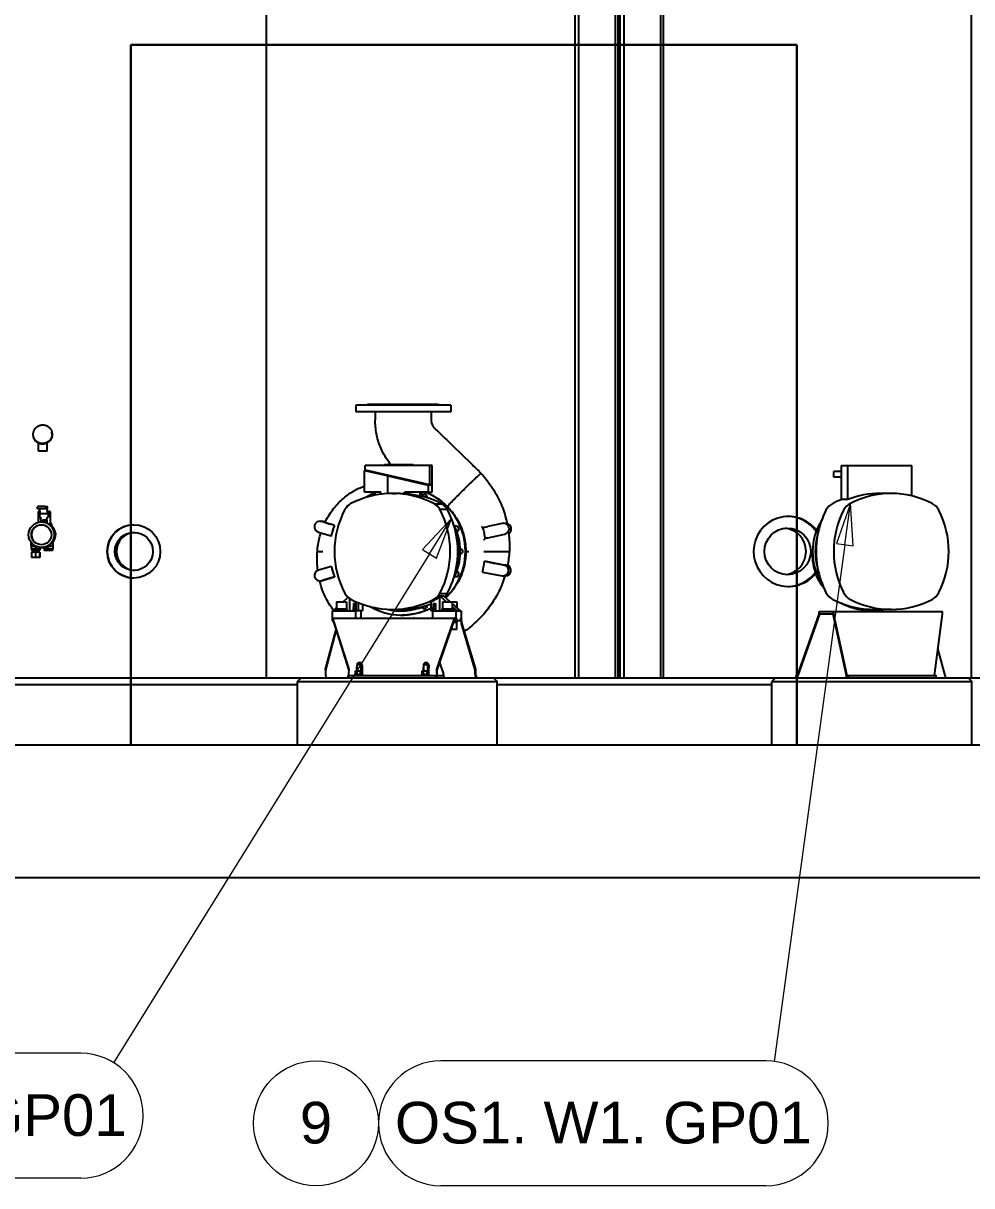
# Model space of a CAD drawing. Header units: millimetres. Extents: x -360063 to 84100, y -179792 to 59400.
# Drawn here: x 72494 to 78190, y 17792 to 24770 of the extents above; entities that cross this region are included whole.
import ezdxf

# ---------------------------------------------------------------- set-up
doc = ezdxf.new("R2010")
doc.units = ezdxf.units.MM
doc.header["$LTSCALE"] = 100
doc.layers.add('Symbol', color=7, linetype='Continuous', lineweight=18)
doc.layers.add('Visible', color=7, linetype='Continuous', lineweight=25)
doc.styles.add('Note Text', font='arial.ttf')

# ---------------------------------------------------------------- blocks, each defined once
blk = doc.blocks.new('Balloon6')
at = {"layer": 'Symbol'}
for p, q in [((750.659, 217.97), (748.915, 216.11)), ((749.34, 215.846), (750.659, 217.97)), ((749.764, 215.583), (750.659, 217.97)), ((749.34, 215.846), (730.364, 185.298)), ((748.915, 216.11), (749.764, 215.583)), ((728.39, 185.87), (710.816, 185.87)), ((728.39, 178.37), (710.816, 178.37))]:
    blk.add_line(p, q, dxfattribs=at)
at = {"layer": 'Symbol', "flags": 128}
blk.add_lwpolyline([(749.764, 215.583), (750.659, 217.97), (748.915, 216.11), (749.764, 215.583)], dxfattribs=at)
at = {"layer": 'Symbol'}
blk.add_circle((703.316, 182.12), 3.75, dxfattribs=at)
for centre, start, end in [((710.816, 182.12), 90, 270), ((728.39, 182.12), 270, 90)]:
    blk.add_arc(centre, 3.75, start, end, dxfattribs=at)
blk.add_solid([(749.764, 215.583), (750.659, 217.97), (748.915, 216.11), (749.764, 215.583)], dxfattribs=at)
at = {"layer": 'Symbol', "char_height": 2.5, "attachment_point": 5, "style": 'Note Text'}
for s, insert in [('7', (703.316, 182.12)), ('OS1.W2.GP01', (719.603, 182.141))]:
    blk.add_mtext(s, dxfattribs=dict(at, insert=insert))
blk = doc.blocks.new('Balloon12')
at = {"layer": 'Symbol'}
for p, q in [((774.612, 218.874), (773.779, 216.464)), ((774.274, 216.397), (774.612, 218.874)), ((774.77, 216.329), (774.612, 218.874)), ((774.274, 216.397), (770.039, 185.372)), ((773.779, 216.464), (774.77, 216.329)), ((769.534, 185.416), (750.02, 185.416)), ((769.534, 177.916), (750.02, 177.916))]:
    blk.add_line(p, q, dxfattribs=at)
at = {"layer": 'Symbol', "flags": 128}
blk.add_lwpolyline([(774.77, 216.329), (774.612, 218.874), (773.779, 216.464), (774.77, 216.329)], dxfattribs=at)
at = {"layer": 'Symbol'}
blk.add_circle((742.52, 181.666), 3.75, dxfattribs=at)
for centre, start, end in [((750.02, 181.666), 90, 270), ((769.534, 181.666), 270, 90)]:
    blk.add_arc(centre, 3.75, start, end, dxfattribs=at)
blk.add_solid([(774.77, 216.329), (774.612, 218.874), (773.779, 216.464), (774.77, 216.329)], dxfattribs=at)
at = {"layer": 'Symbol', "char_height": 2.5, "attachment_point": 5, "style": 'Note Text'}
for s, insert in [('9', (742.52, 181.687)), ('OS1. W1. GP01', (759.777, 181.687))]:
    blk.add_mtext(s, dxfattribs=dict(at, insert=insert))

msp = doc.modelspace()

# ---------------------------------------------------------------- linework, layer by layer
at = {"layer": 'Visible'}
for p, q in [((76050.59, 20839.19), (76050.59, 25439.19)), ((76067.43, 20839.19), (76067.43, 25439.19)), ((76071.23, 20839.19), (76071.23, 25439.19)), ((76079.42, 20839.19), (76079.42, 25439.19)), ((76102.56, 20839.19), (76102.56, 25439.19)), ((73954.17, 20839.19), (73954.17, 25039.19)), ((75807.35, 20839.19), (75807.35, 25039.19)), ((75830.1, 20839.19), (75830.1, 25039.19)), ((76321.79, 20839.19), (76321.79, 25039.19)), ((76339.01, 20839.19), (76339.01, 25039.19)), ((78189.12, 20839.19), (78189.12, 25039.19)), ((73139.96, 24639.19), (73139.96, 20439.19)), ((73139.96, 20439.19), (73139.96, 24639.19)), ((77139.96, 24639.19), (73139.96, 24639.19)), ((73139.96, 24639.19), (77139.96, 24639.19)), ((77139.96, 20439.19), (77139.96, 24639.19)), ((77139.96, 24639.19), (77139.96, 20439.19)), ((75060.71, 22477.19), (74490.71, 22477.19)), ((74490.71, 22477.19), (74490.71, 22437.19)), ((74563.71, 22483.19), (74557.71, 22477.19)), ((74563.71, 22483.19), (74987.71, 22483.19)), ((74987.71, 22483.19), (74993.71, 22477.19)), ((75060.71, 22477.19), (75060.71, 22437.19)), ((75060.71, 22437.19), (74490.71, 22437.19)), ((74607.71, 22437.19), (74607.71, 22387.19)), ((74943.71, 22437.19), (74943.71, 22387.19)), ((72554.6, 22291.92), (72554.18, 22295.6)), ((72666.8, 22306.46), (72666.38, 22310.14)), ((72586.05, 22200.19), (72586.05, 22248.31)), ((72637.05, 22200.19), (72586.05, 22200.19)), ((72637.05, 22200.19), (72637.05, 22250.07)), ((74543.04, 22085.19), (74686.4, 22052.56)), ((74543.04, 21955.19), (74543.04, 22085.19)), ((74543.04, 22085.19), (74549.85, 22085.19)), ((74547.84, 22089.19), (74547.84, 22115.19)), ((74934.45, 22115.19), (74547.84, 22115.19)), ((74547.84, 22089.19), (74934.45, 22001.19)), ((74549.85, 22088.73), (74549.85, 22084.75)), ((74932.59, 21997.63), (74549.85, 22084.75)), ((74662.46, 22119.19), (74662.46, 22115.19)), ((74744.76, 22119.19), (74662.46, 22119.19)), ((74682.98, 22052.56), (74926.23, 21997.19)), ((74682.98, 21946.48), (74682.98, 22052.56)), ((74686.4, 22052.56), (74682.98, 22052.56)), ((74744.76, 22115.19), (74744.76, 22119.19)), ((74834.82, 22119.19), (74744.76, 22119.19)), ((74834.82, 22119.19), (74834.82, 22115.19)), ((74934.45, 22115.19), (74934.45, 22001.19)), ((74949.44, 22115.19), (74934.45, 22115.19)), ((74949.44, 22001.19), (74949.44, 22115.19)), ((77407.68, 22079.19), (77362.34, 22079.19)), ((77362.34, 22045.19), (77362.34, 22079.19)), ((77407.68, 22115.19), (77446.24, 22115.19)), ((77407.68, 21910.92), (77407.68, 22115.19)), ((77446.24, 21911.26), (77446.24, 22115.19)), ((77446.24, 22115.19), (77830.64, 22115.19)), ((77830.64, 21932.47), (77830.64, 22115.19)), ((74926.23, 21997.19), (74926.23, 21955.19)), ((74949.44, 21997.19), (74926.23, 21997.19)), ((74932.59, 22001.61), (74932.59, 21997.63)), ((74947.44, 21997.63), (74932.59, 21997.63)), ((74934.45, 22001.19), (74949.44, 22001.19)), ((74947.44, 22001.19), (74947.44, 21997.63)), ((74947.44, 21997.65), (74949.44, 21997.19)), ((74949.44, 21955.19), (74949.44, 21997.19)), ((77407.68, 22045.19), (77362.34, 22045.19)), ((74640.45, 21955.19), (74543.04, 21955.19)), ((74607.7, 21937.24), (74607.7, 21955.19)), ((74640.45, 21942.58), (74640.45, 21955.19)), ((74710.68, 21947.19), (74732.93, 21947.19)), ((74782.87, 21944.86), (74782.87, 21955.19)), ((74926.23, 21955.19), (74782.87, 21955.19)), ((74782.87, 21944.86), (74792.51, 21944.86)), ((74792.51, 21944.86), (74792.51, 21955.19)), ((74877.43, 21930.01), (74877.43, 21955.19)), ((74877.43, 21930.01), (74889.59, 21930.01)), ((74889.59, 21930.01), (74889.59, 21955.19)), ((74902.21, 21942.24), (74903.03, 21942.24)), ((74926.23, 21955.19), (74949.44, 21955.19)), ((77446.24, 21911.26), (77408.55, 21911.26)), ((77706.36, 21947.19), (77638.44, 21947.19)), ((72578.3, 21858.99), (72578.3, 21864.99)), ((72625.26, 21867.99), (72581.3, 21867.99)), ((72581.3, 21855.99), (72625.26, 21855.99)), ((72594.85, 21827.72), (72593.58, 21855.99)), ((72625.26, 21867.99), (72637.11, 21867.99)), ((72637.11, 21855.99), (72625.26, 21855.99)), ((72638.81, 21827.72), (72637.53, 21856.02)), ((72639, 21831.96), (72637.91, 21856.1)), ((72640.1, 21858.99), (72640.1, 21864.99)), ((74963.47, 21884.1), (75008.59, 21884.1)), ((74995.3, 21852.23), (75040.42, 21852.23)), ((72594.33, 21839.19), (72584.22, 21839.19)), ((72584.22, 21839.19), (72584.22, 21773.84)), ((72590.82, 21827.01), (72591.08, 21832.67)), ((72590.82, 21826.87), (72591.78, 21805.66)), ((72639.68, 21824.89), (72593.72, 21824.89)), ((72594.53, 21834.79), (72594.17, 21834.79)), ((72599.67, 21803.68), (72594.68, 21803.68)), ((72594.85, 21827.72), (72638.81, 21827.72)), ((72596.19, 21802.99), (72599.71, 21802.99)), ((72599.67, 21803.68), (72600.08, 21794.69)), ((72600.21, 21787.62), (72600.21, 21776.09)), ((72604.81, 21776.13), (72602.84, 21776.13)), ((72609.2, 21787.62), (72609.2, 21776.01)), ((72627.18, 21787.62), (72609.2, 21787.62)), ((72609.38, 21776), (72609.38, 21787.62)), ((72610.07, 21784.99), (72626.05, 21784.99)), ((72610.07, 21775.95), (72610.07, 21784.99)), ((72613.58, 21775.63), (72626.05, 21775.63)), ((72626.05, 21784.99), (72626.63, 21784.99)), ((72626.05, 21775.63), (72626.05, 21784.99)), ((72626.58, 21772.98), (72626.05, 21775.63)), ((72626.63, 21784.99), (72626.63, 21772.97)), ((72627.18, 21775.12), (72627.18, 21787.62)), ((72627.18, 21775.12), (72636.17, 21775.12)), ((72640.63, 21803.68), (72635.64, 21803.68)), ((72635.64, 21803.68), (72636.04, 21794.69)), ((72635.89, 21803.68), (72636.17, 21797.52)), ((72635.92, 21802.99), (72640.14, 21802.99)), ((72636.17, 21787.62), (72636.17, 21775.12)), ((72636.17, 21775.12), (72636.35, 21775.12)), ((72636.35, 21787.62), (72636.35, 21775.12)), ((72656.22, 21839.19), (72638.67, 21839.19)), ((72639, 21831.96), (72638.81, 21827.72)), ((72640.12, 21834.79), (72638.87, 21834.79)), ((72640.91, 21802.99), (72640.14, 21802.99)), ((72640.91, 21803.68), (72640.91, 21802.99)), ((72642.77, 21827.01), (72643.02, 21832.67)), ((72643.02, 21832.8), (72643.98, 21811.59)), ((72643.98, 21811.45), (72643.73, 21805.8)), ((72656.22, 21839.19), (72656.22, 21765.19)), ((74275.44, 21780.19), (74284.99, 21780.19)), ((74362.64, 21755.58), (74284.86, 21778.81)), ((74306.28, 21775.27), (74294.41, 21778.81)), ((72644.33, 21765.19), (72655.52, 21765.19)), ((72664.93, 21765.19), (72655.52, 21765.19)), ((72664.93, 21747.14), (72664.93, 21765.19)), ((74266.01, 21715.57), (74343.79, 21692.34)), ((74362.64, 21755.58), (74363.68, 21755.58)), ((75093.6, 21750.66), (75094.41, 21750.66)), ((75283.46, 21680.27), (75385.24, 21702.98)), ((75283.72, 21747.94), (75283.73, 21747.95)), ((75370.89, 21767.4), (75283.73, 21747.95)), ((75378.06, 21768.19), (75381.58, 21768.19)), ((75399.21, 21768.35), (75399.21, 21768.35)), ((72539.99, 21654.88), (72539.99, 21635.45)), ((72541.18, 21634.91), (72541.18, 21614.19)), ((72671.1, 21635.04), (72671.1, 21614.19)), ((72672.29, 21662.33), (72672.29, 21635.45)), ((74343.79, 21692.34), (74344.64, 21692.34)), ((75384.45, 21699.67), (75384.46, 21699.67)), ((75384.81, 21700.3), (75384.81, 21700.3)), ((72541.18, 21614.19), (72543.58, 21614.19)), ((72544.83, 21614.19), (72543.58, 21614.19)), ((72543.58, 21614.19), (72543.58, 21604.19)), ((72566.93, 21604.19), (72543.58, 21604.19)), ((72566.93, 21594.19), (72543.58, 21594.19)), ((72543.58, 21594.19), (72543.58, 21562.19)), ((72566.93, 21562.19), (72543.58, 21562.19)), ((72544.83, 21614.19), (72565.68, 21614.19)), ((72548.18, 21604.19), (72548.18, 21594.19)), ((72566.93, 21614.19), (72565.68, 21614.19)), ((72568.25, 21614.19), (72566.93, 21614.19)), ((72566.93, 21614.19), (72566.93, 21604.19)), ((72591.53, 21604.19), (72566.93, 21604.19)), ((72591.53, 21594.19), (72566.93, 21594.19)), ((72566.93, 21594.19), (72566.93, 21562.19)), ((72591.53, 21562.19), (72566.93, 21562.19)), ((72568.25, 21614.19), (72590.21, 21614.19)), ((72588.18, 21604.19), (72588.18, 21594.19)), ((72589.93, 21623.34), (72589.93, 21622.19)), ((72593.11, 21622.19), (72589.93, 21622.19)), ((72591.53, 21614.19), (72590.21, 21614.19)), ((72591.6, 21614.19), (72591.53, 21614.19)), ((72591.53, 21614.19), (72591.53, 21604.19)), ((72592.78, 21604.19), (72591.53, 21604.19)), ((72592.78, 21594.19), (72591.53, 21594.19)), ((72591.53, 21594.19), (72591.53, 21562.19)), ((72592.78, 21562.19), (72591.53, 21562.19)), ((72591.6, 21614.19), (72595.18, 21614.19)), ((72592.78, 21614.19), (72592.78, 21604.19)), ((72592.78, 21594.19), (72592.78, 21562.19)), ((72593.11, 21622.86), (72593.11, 21622.19)), ((72593.11, 21622.19), (72617.82, 21622.19)), ((72595.18, 21622.19), (72595.18, 21614.19)), ((72604.81, 21622.24), (72602.84, 21622.24)), ((72617.1, 21622.19), (72617.1, 21614.19)), ((72617.1, 21614.19), (72619.5, 21614.19)), ((72617.82, 21623.35), (72617.82, 21622.19)), ((72621, 21622.19), (72617.82, 21622.19)), ((72620.75, 21614.19), (72619.5, 21614.19)), ((72619.5, 21614.19), (72619.5, 21604.19)), ((72642.85, 21604.19), (72619.5, 21604.19)), ((72620.75, 21614.19), (72641.6, 21614.19)), ((72621, 21623.97), (72621, 21622.19)), ((72642.85, 21614.19), (72641.6, 21614.19)), ((72642.83, 21627.83), (72642.83, 21627.83)), ((72644.17, 21614.19), (72642.85, 21614.19)), ((72642.85, 21614.19), (72642.85, 21604.19)), ((72667.45, 21604.19), (72642.85, 21604.19)), ((72644.17, 21614.19), (72666.13, 21614.19)), ((72667.45, 21614.19), (72666.13, 21614.19)), ((72667.52, 21614.19), (72667.45, 21614.19)), ((72667.45, 21614.19), (72667.45, 21604.19)), ((72668.7, 21604.19), (72667.45, 21604.19)), ((72667.52, 21614.19), (72671.1, 21614.19)), ((72668.7, 21614.19), (72668.7, 21604.19)), ((74260.14, 21599.19), (74293.72, 21599.19)), ((75120.61, 21612.19), (75121.33, 21612.19)), ((75120.61, 21586.19), (75121.33, 21586.19)), ((75151.82, 21599.19), (75161.36, 21599.19)), ((75161.36, 21599.19), (75169.14, 21599.19)), ((75258.94, 21599.19), (75413.21, 21599.19)), ((74344.2, 21509.53), (74266.25, 21486.88)), ((74344.2, 21509.53), (74344.6, 21509.53)), ((75382.14, 21517.62), (75263.24, 21539.94)), ((75263.24, 21539.94), (75263.63, 21539.94)), ((74284.63, 21423.5), (74362.58, 21446.15)), ((74362.58, 21446.15), (74362.81, 21446.15)), ((75093.6, 21447.72), (75094.41, 21447.72)), ((75251.09, 21475.07), (75369.99, 21452.75)), ((75376.07, 21452.19), (75381.77, 21452.19)), ((75386.37, 21452.19), (75390.12, 21452.19)), ((74275.44, 21422.19), (74278.72, 21422.19)), ((74375.25, 21297.19), (74434.25, 21297.19)), ((74375.25, 21297.19), (74375.25, 21255.19)), ((74414.78, 21297.19), (74444.91, 21323.8)), ((74434.25, 21297.19), (74434.25, 21255.19)), ((74454.01, 21316.78), (74454.01, 21243.19)), ((74477.99, 21287.19), (74475.29, 21243.19)), ((74477.99, 21287.19), (74491.97, 21287.19)), ((74489.27, 21243.19), (74491.97, 21287.19)), ((74491.97, 21287.19), (74491.97, 21243.19)), ((74505.96, 21291.66), (74505.96, 21243.19)), ((74941.52, 21297.24), (74941.52, 21243.19)), ((74955.5, 21287.19), (74952.8, 21243.19)), ((74955.5, 21287.19), (74969.49, 21287.19)), ((74963.47, 21314.28), (74976.53, 21314.28)), ((74966.79, 21243.19), (74969.49, 21287.19)), ((74969.49, 21287.19), (74969.49, 21243.19)), ((74993.46, 21327.45), (74993.46, 21243.19)), ((74994.99, 21327.45), (74993.46, 21327.45)), ((74994.99, 21243.19), (74994.99, 21327.45)), ((74995.3, 21346.14), (75040.42, 21346.14)), ((74998.01, 21330.53), (75035.75, 21297.19)), ((75019.8, 21330.53), (74998.01, 21330.53)), ((75010.61, 21297.19), (75069.61, 21297.19)), ((75010.61, 21297.19), (75010.61, 21255.19)), ((75057.55, 21297.19), (75019.8, 21330.53)), ((75069.61, 21297.19), (75097.08, 21297.19)), ((75069.61, 21297.19), (75069.61, 21255.19)), ((75118.69, 21243.19), (75069.61, 21286.54)), ((75097.08, 21297.19), (75097.08, 21262.27)), ((74348.33, 21243.19), (74488.19, 21243.19)), ((74348.33, 21243.19), (74348.33, 21199.19)), ((74353.65, 21243.19), (74375.25, 21262.27)), ((74375.25, 21255.19), (74371.95, 21253.19)), ((74371.95, 21253.19), (74437.55, 21253.19)), ((74371.95, 21253.19), (74371.95, 21245.19)), ((74371.95, 21245.19), (74437.55, 21245.19)), ((74375.25, 21255.19), (74434.25, 21255.19)), ((74388.75, 21243.19), (74388.75, 21245.19)), ((74420.75, 21243.19), (74420.75, 21245.19)), ((74434.25, 21255.19), (74437.55, 21253.19)), ((74437.55, 21253.19), (74437.55, 21245.19)), ((74488.19, 21243.19), (74489.27, 21243.19)), ((74488.19, 21243.19), (74488.19, 21199.19)), ((74505.96, 21243.19), (74491.97, 21243.19)), ((74530.82, 21243.19), (74505.96, 21243.19)), ((74520.62, 21243.19), (74520.62, 21199.19)), ((74530.82, 21282.15), (74530.82, 21243.19)), ((74631.55, 21256.14), (74632.36, 21256.14)), ((74710.68, 21251.19), (74755.8, 21251.19)), ((74759.68, 21246.19), (74755.8, 21246.19)), ((74762.02, 21242.19), (74759.68, 21242.19)), ((74770.65, 21217.19), (74767.69, 21217.19)), ((74902.21, 21256.14), (74903.03, 21256.14)), ((74951.72, 21243.19), (74941.52, 21243.19)), ((74951.72, 21243.19), (75091.58, 21243.19)), ((74951.72, 21243.19), (74951.72, 21199.19)), ((75010.61, 21255.19), (75007.31, 21253.19)), ((75007.31, 21253.19), (75072.91, 21253.19)), ((75007.31, 21253.19), (75007.31, 21245.19)), ((75007.31, 21245.19), (75072.91, 21245.19)), ((75010.61, 21255.19), (75069.61, 21255.19)), ((75024.11, 21243.19), (75024.11, 21245.19)), ((75056.11, 21243.19), (75056.11, 21245.19)), ((75069.61, 21267.29), (75096.89, 21243.19)), ((75069.61, 21255.19), (75072.91, 21253.19)), ((75072.91, 21253.19), (75072.91, 21245.19)), ((75091.58, 21243.19), (75096.89, 21243.19)), ((75091.58, 21243.19), (75091.58, 21199.19)), ((75096.89, 21243.19), (75118.69, 21243.19)), ((75118.69, 21243.19), (75124, 21243.19)), ((75124, 21243.19), (75124, 21199.19)), ((77143.04, 20855.19), (77273.77, 21223.19)), ((77275.74, 21223.19), (77145.01, 20855.19)), ((77273.77, 21223.19), (77274.44, 21239.19)), ((77275.74, 21223.19), (77273.77, 21223.19)), ((77274.44, 21239.19), (77358.34, 21239.19)), ((77357.05, 21223.19), (77275.74, 21223.19)), ((77359.02, 21223.19), (77357.05, 21223.19)), ((77437.12, 20855.19), (77357.05, 21223.19)), ((77358.34, 21239.19), (78013.9, 21239.19)), ((77358.34, 21239.19), (77359.02, 21223.19)), ((77359.02, 21223.19), (77439.09, 20855.19)), ((77584.76, 21246.19), (77600.75, 21246.19)), ((77706.36, 21251.19), (77600.75, 21251.19)), ((77965.53, 20855.19), (78014.58, 21223.19)), ((78014.58, 21223.19), (78013.9, 21239.19)), ((74348.06, 21199.19), (74348.06, 21183.19)), ((74348.06, 21199.19), (74351.48, 21199.19)), ((74351.48, 21183.19), (74348.06, 21183.19)), ((74351.48, 21199.19), (74351.48, 21189.67)), ((74351.48, 21189.67), (74351.48, 21183.19)), ((74351.48, 21183.19), (74355.84, 21183.19)), ((74355.34, 21199.19), (75080.58, 21199.19)), ((74359.95, 21175.5), (74448.21, 20892.95)), ((74359.95, 21175.5), (74360.35, 21172.24)), ((74360.35, 21172.24), (74360.62, 21170.03)), ((74448.16, 20889.81), (74360.62, 21170.03)), ((74977.67, 20892.95), (75075.2, 21175.5)), ((75075.87, 21170.03), (74978.35, 20887.47)), ((75069.61, 21131.19), (75069.61, 21151.88)), ((75075.6, 21172.24), (75075.2, 21175.5)), ((75075.87, 21170.03), (75075.6, 21172.24)), ((75097.08, 21173.19), (75077.29, 21173.19)), ((75100.38, 21175.19), (75078.15, 21175.19)), ((75081.08, 21183.19), (75086.71, 21183.19)), ((75086.71, 21189.67), (75086.71, 21199.19)), ((75086.71, 21199.19), (75091.3, 21199.19)), ((75086.71, 21183.19), (75086.71, 21189.67)), ((75091.3, 21183.19), (75086.71, 21183.19)), ((75091.3, 21199.19), (75091.3, 21183.19)), ((75091.3, 21199.19), (75091.58, 21199.19)), ((75093.24, 21183.19), (75091.3, 21183.19)), ((75093.24, 21199.19), (75094.86, 21199.19)), ((75093.24, 21183.19), (75093.24, 21199.19)), ((75094.86, 21183.19), (75093.24, 21183.19)), ((75094.86, 21199.19), (75094.86, 21183.19)), ((75120.72, 21183.19), (75094.86, 21183.19)), ((75097.08, 21173.19), (75100.38, 21175.19)), ((75097.08, 21131.19), (75097.08, 21173.19)), ((75100.38, 21175.19), (75100.38, 21183.19)), ((75120.72, 21199.19), (75122.34, 21199.19)), ((75120.72, 21183.19), (75120.72, 21199.19)), ((75122.34, 21183.19), (75120.72, 21183.19)), ((75122.34, 21199.19), (75122.34, 21183.19)), ((75124.95, 21183.19), (75122.34, 21183.19)), ((75124, 21199.19), (75124.95, 21199.19)), ((75126.09, 21199.19), (75124.95, 21199.19)), ((75124.95, 21183.19), (75125.58, 21183.19)), ((75125.58, 21183.19), (75125.8, 21170.03)), ((75125.87, 21165.62), (75125.8, 21170.03)), ((75125.87, 21165.62), (75126.55, 21171.1)), ((75208.35, 20887.47), (75125.87, 21165.62)), ((75126.48, 21175.5), (75126.09, 21199.19)), ((75126.48, 21175.5), (75126.55, 21171.1)), ((75126.55, 21171.1), (75209.03, 20892.95)), ((74373.18, 21129.82), (74309.27, 20887.47)), ((74309.94, 20892.95), (74372.77, 21131.15)), ((75069.61, 21131.19), (75062.47, 21131.19)), ((75097.08, 21131.19), (75069.61, 21131.19)), ((78031.01, 20855.19), (77987.12, 21017.18)), ((74309.27, 20887.47), (74309.94, 20892.95)), ((74309.27, 20887.47), (74309.67, 20862.88)), ((74447.8, 20868.35), (74447.59, 20855.19)), ((74448.21, 20892.95), (74447.8, 20868.35)), ((74489.08, 20881.79), (74498.65, 20881.79)), ((74489.08, 20860.19), (74489.08, 20881.79)), ((74497.47, 20881.79), (74497.84, 20904.33)), ((74521.84, 20919.19), (74497.84, 20919.19)), ((74497.84, 20919.19), (74497.84, 20881.79)), ((74498.65, 20860.19), (74498.65, 20881.79)), ((74498.65, 20881.79), (74519.42, 20881.79)), ((74517.62, 20919.19), (74519.55, 20925.66)), ((74519.42, 20881.79), (74530.61, 20881.79)), ((74519.42, 20860.19), (74519.42, 20881.79)), ((74521.84, 20919.19), (74521.84, 20881.79)), ((74529.03, 20917.38), (74528.44, 20881.79)), ((74530.61, 20860.19), (74530.61, 20881.79)), ((74888.67, 20881.79), (74898.25, 20881.79)), ((74888.67, 20860.19), (74888.67, 20881.79)), ((74897.07, 20881.79), (74897.44, 20904.33)), ((74921.44, 20919.19), (74897.44, 20919.19)), ((74897.44, 20919.19), (74897.44, 20881.79)), ((74898.25, 20881.79), (74919.01, 20881.79)), ((74898.25, 20860.19), (74898.25, 20881.79)), ((74919.01, 20881.79), (74930.2, 20881.79)), ((74919.01, 20860.19), (74919.01, 20881.79)), ((74921.44, 20919.19), (74921.44, 20881.79)), ((74928.62, 20917.38), (74928.04, 20881.79)), ((74930.2, 20860.19), (74930.2, 20881.79)), ((74977.27, 20868.35), (74977.05, 20855.19)), ((74977.27, 20868.35), (74977.67, 20892.95)), ((74978.35, 20887.47), (74977.67, 20892.95)), ((74978.35, 20887.47), (74977.94, 20862.88)), ((74994.23, 20933.48), (75017.61, 20862.88)), ((75209.03, 20892.95), (75208.35, 20887.47)), ((75208.76, 20862.88), (75208.35, 20887.47)), ((75209.03, 20892.95), (75209.43, 20868.35)), ((75209.43, 20868.35), (75209.65, 20855.19)), ((74159.96, 20839.19), (69487.96, 20839.19)), ((74139.96, 20799.19), (69487.96, 20799.19)), ((74159.96, 20839.19), (74139.96, 20819.19)), ((74139.96, 20819.19), (75339.96, 20819.19)), ((74139.96, 20439.19), (74139.96, 20819.19)), ((75319.96, 20839.19), (74159.96, 20839.19)), ((74309.67, 20862.88), (74310.06, 20839.19)), ((74443.11, 20855.19), (74972.57, 20855.19)), ((74443.11, 20855.19), (74443.11, 20839.19)), ((74533.84, 20860.19), (74485.84, 20860.19)), ((74485.84, 20855.19), (74485.84, 20860.19)), ((74533.84, 20855.19), (74533.84, 20860.19)), ((74933.44, 20860.19), (74885.44, 20860.19)), ((74885.44, 20855.19), (74885.44, 20860.19)), ((74933.44, 20855.19), (74933.44, 20860.19)), ((74972.57, 20855.19), (74976.42, 20855.19)), ((74972.57, 20839.19), (74972.57, 20855.19)), ((74976.42, 20855.19), (74977.05, 20855.19)), ((74977.94, 20862.88), (74977.56, 20839.19)), ((74977.82, 20855.19), (75008.58, 20855.19)), ((75008.58, 20855.19), (75019.48, 20855.19)), ((75208.76, 20862.88), (75209.14, 20839.19)), ((75210.28, 20855.19), (75209.65, 20855.19)), ((75210.28, 20855.19), (75214.13, 20855.19)), ((75214.13, 20855.19), (75214.13, 20839.19)), ((75319.96, 20839.19), (75339.96, 20819.19)), ((77009.96, 20839.19), (75319.96, 20839.19)), ((75339.96, 20439.19), (75339.96, 20819.19)), ((76989.96, 20799.19), (75339.96, 20799.19)), ((77009.96, 20839.19), (76989.96, 20819.19)), ((76989.96, 20819.19), (78189.96, 20819.19)), ((76989.96, 20439.19), (76989.96, 20819.19)), ((78169.96, 20839.19), (77009.96, 20839.19)), ((77132.85, 20855.19), (77132.85, 20839.19)), ((77143.04, 20855.19), (77132.85, 20855.19)), ((77145.01, 20855.19), (77143.04, 20855.19)), ((77144.34, 20839.19), (77145.01, 20855.19)), ((77437.79, 20839.19), (77437.12, 20855.19)), ((77439.09, 20855.19), (77437.12, 20855.19)), ((77439.09, 20855.19), (77449.28, 20855.19)), ((77449.28, 20855.19), (77975.72, 20855.19)), ((77449.28, 20855.19), (77449.28, 20839.19)), ((77975.72, 20839.19), (77975.72, 20855.19)), ((78031.01, 20855.19), (78030.33, 20839.19)), ((78169.96, 20839.19), (78189.96, 20819.19)), ((81997.76, 20839.19), (78169.96, 20839.19)), ((78189.96, 20439.19), (78189.96, 20819.19)), ((69639.96, 20439.19), (80639.96, 20439.19)), ((80639.96, 19639.19), (69639.96, 19639.19))]:
    msp.add_line(p, q, dxfattribs=at)
for centre, start, end in [((72581.3, 21864.99), 90, 180), ((72581.3, 21858.99), 180, 270)]:
    msp.add_arc(centre, 3, start, end, dxfattribs=at)
for centre, major_axis, ratio, start_param, end_param in [((72628.95, 22299.19), (0, 40), 0.9964053, 4.1289595, 5.1131183), ((74710.68, 21408.19), (0, 539), 0.9989854, 5.7944931, 6.7718775), ((74767.69, 21599.19), (0, -382), 0.9989854, 3.5742181, 3.6625975), ((74732.93, 21408.19), (0, 539), 0.9989854, 6.1902874, 6.2831853), ((74742.56, 21408.19), (0, 539), 0.9989854, 6.030026, 6.1902874), ((74902.21, 21926.24), (0, 16), 0.9989854, 4.4602481, 7.1942038), ((74762.02, 21599.19), (0, 357), 0.9989854, 5.8674642, 5.9173881), ((74759.68, 21599.19), (0, 357), 0.9989854, 5.8809998, 5.9103467), ((74755.8, 21408.19), (0, 539), 0.9989854, 5.7944931, 6.0320989), ((74903.03, 21926.24), (0, 16), 0.9989854, 4.4449479, 6.2831853), ((74767.69, 21599.19), (0, 382), 0.9989854, 3.8990252, 5.9121078), ((77600.75, 21408.19), (0, 539), 0.9932718, 0.3671943, 0.4755963), ((77638.44, 21408.19), (0, 539), 0.9932718, 0, 0.3671943), ((77706.36, 21408.19), (0, 539), 0.9932718, 5.807589, 6.7587816), ((72637.11, 21864.99), (0, 3), 0.9989854, 4.712389, 6.2831853), ((72637.11, 21858.99), (0, -3), 0.9989854, 0, 1.5707963), ((74901.48, 21599.19), (0, -539), 0.9989854, 4.2236968, 5.2010812), ((74507.89, 21802.18), (0, -96), 0.9989854, 3.6900835, 4.1638981), ((74913.46, 21802.18), (0, 96), 0.9989854, 5.2608798, 5.7346944), ((74519.87, 21599.19), (0, 539), 0.9989854, 4.2236968, 5.2010812), ((74958.59, 21802.18), (0, -96), 0.9989854, 2.1192872, 2.5931018), ((74565, 21599.19), (0, -539), 0.9989854, 1.7555746, 2.0594885), ((77790.46, 21599.19), (0, 539), 0.9932718, 1.0952001, 1.386018), ((77399.27, 21802.02), (0, 96), 0.9932718, 0.4755963, 1.0952001), ((77896.08, 21599.19), (0, 539), 0.9932718, 1.0952001, 2.0463926), ((77504.89, 21802.02), (0, 96), 0.9932718, 0.4755963, 1.0952001), ((77907.83, 21802.02), (0, -96), 0.9932718, 2.0463926, 2.6659964), ((77516.65, 21599.19), (0, -539), 0.9932718, 1.0952001, 2.0463926), ((72593.82, 21827.01), (-3, -0.13), 0.7063893, 6.219516, 7.7903123), ((72594.07, 21832.67), (-3, -0.13), 0.7063893, 4.6487197, 6.219516), ((72594.78, 21805.8), (-3, -0.13), 0.7063893, 0, 1.507127), ((72596.19, 21814.99), (0, -12), 0.0450362, 5.9433484, 6.2831853), ((72599.76, 21787.62), (0, -10), 0.0450362, 1.5707963, 2.3561945), ((72604.81, 21699.19), (0, -76.94), 0.9989854, 0, 3.1415927), ((72635.72, 21787.62), (0, -10), 0.0450362, 1.5707963, 2.3561945), ((72635.72, 21787.62), (0, -14), 0.0450362, 1.5707963, 2.3561945), ((72639.77, 21827.01), (3, 0.13), 0.7063893, 4.6487197, 6.219516), ((72640.14, 21814.99), (0, -12), 0.0450362, 5.9433484, 6.2831853), ((72640.03, 21832.67), (3, 0.13), 0.7063893, 6.219516, 7.7903123), ((72640.73, 21805.8), (3, 0.13), 0.7063893, 4.6487197, 6.219516), ((72640.98, 21811.45), (3, 0.13), 0.7063893, 6.219516, 6.2831853), ((74275.44, 21747.19), (0, 33), 0.9989854, 5.9932089, 9.1348016), ((74284.99, 21747.19), (0, 33), 0.9989854, 5.9932089, 6.2831853), ((77089.23, 21599.19), (0, 210), 0.9999062, 5.3557532, 10.3201184), ((77083.79, 21599.19), (0, 210), 0.9932718, 5.3203129, 6.2701861), ((77584.76, 21599.19), (0, -353), 0.9932718, 4.141573, 5.2832049), ((72602.76, 21699.19), (0, -60), 0.9989854, 3.7158902, 5.7088877), ((72622.87, 21699.19), (0, 66), 0.9989854, 3.9887963, 5.5915387), ((72622.02, 21699.19), (0, 66), 0.9989854, 4.008622, 5.5745683), ((72622.02, 21699.19), (0, 64), 0.9989854, 4.0462854, 5.5173492), ((73158.13, 21599.19), (0, 160), 0.9989854, 0.0034094, 3.1381833), ((73167.14, 21599.19), (0, 114.3), 0.9989854, 0.039452, 3.1021407), ((74770.94, 21599.19), (0, 437.61), 0.9989854, 1.2053386, 1.3563012), ((74762.02, 21599.19), (0, 357), 0.9989854, 4.2213211, 5.2034568), ((74759.68, 21599.19), (0, 357), 0.9989854, 4.2591734, 5.1656046), ((75093.6, 21734.66), (0, -16), 0.9989854, 0.2711797, 3.6454166), ((74759.68, 21599.19), (0, -353), 0.9989854, 1.1940683, 1.9475244), ((75094.41, 21734.66), (0, -16), 0.9989854, 0.2231882, 3.1415927), ((75378.06, 21735.19), (0, -33), 0.9989854, 0.2193631, 3.3609558), ((75392.12, 21735.19), (0, 33), 0.9989854, 3.683503, 6.0574971), ((75392.12, 21735.19), (0, -33), 0.9989854, 0.3570266, 0.357097), ((77055.99, 21599.19), (0, -139.7), 0.9932718, 0.100318, 3.0412747), ((74755.8, 21599.19), (0, -353), 0.9989854, 1.2864423, 1.8551503), ((74565, 21599.19), (0, -539), 0.9989854, 1.386018, 1.7555746), ((74955.73, 21599.19), (350.55, 0), 0.998437, 0.2203414, 0.2203436), ((77600.75, 21599.19), (0, -353), 0.9932718, 4.428035, 4.996743), ((77790.46, 21599.19), (0, 539), 0.9932718, 1.386018, 1.7555746), ((72604.79, 21824.19), (-36.77, 196.6), 0.9989119, 2.7657508, 2.8314001), ((72604.79, 21824.19), (-36.77, 196.6), 0.9989119, 3.065195, 3.1480751), ((75120.61, 21599.19), (0, -13), 0.9989854, 6.1139893, 9.593974), ((75121.33, 21599.19), (0, 13), 0.9989854, 3.1415927, 6.2831853), ((74770.94, 21599.19), (0, 436.48), 0.9989854, 1.7776743, 1.9290283), ((74565, 21599.19), (0, -539), 0.9989854, 1.0821041, 1.386018), ((74768.68, 21599.19), (0, -498.6), 0.9989854, 1.319214, 1.4516828), ((75376.07, 21485.19), (0, -33), 0.9989854, 6.0978374, 9.23943), ((75390.12, 21485.19), (0, -33), 0.9989854, 0, 2.7698124), ((77790.46, 21599.19), (0, 539), 0.9932718, 1.7555746, 2.0463926), ((74275.44, 21455.19), (0, 33), 0.9989854, 0.282555, 3.4241476), ((75093.6, 21463.72), (0, -16), 0.9989854, 5.7793613, 9.1535983), ((75094.41, 21463.72), (0, -16), 0.9989854, 0, 2.9184044), ((77083.79, 21599.19), (0, -210), 0.9932718, 0.0129992, 0.9306275), ((74507.89, 21396.2), (0, -96), 0.9989854, 5.2608798, 5.7346944), ((74710.68, 21790.19), (0, -539), 0.9989854, 5.7944931, 6.7718775), ((74755.8, 21790.19), (0, -539), 0.9989854, 0.1847783, 0.3521334), ((74723.74, 21790.19), (0, -539), 0.9989854, 0.4163803, 0.4886922), ((74913.46, 21396.2), (0, 96), 0.9989854, 3.6900835, 4.1638981), ((74926.52, 21396.2), (0, -96), 0.9989854, 0.5484909, 0.7726187), ((74928.05, 21396.2), (0, -96), 0.9989854, 0.7726187, 0.8174795), ((74958.59, 21396.2), (0, -96), 0.9989854, 0.757084, 1.0223055), ((77399.27, 21396.35), (0, 96), 0.9932718, 2.0463926, 2.6659964), ((77600.75, 21790.19), (0, -539), 0.9932718, 5.807589, 6.098407), ((77504.89, 21396.35), (0, 96), 0.9932718, 2.0463926, 2.6659964), ((77706.36, 21790.19), (0, -539), 0.9932718, 5.807589, 6.7587816), ((77907.83, 21396.35), (0, -96), 0.9932718, 0.4755963, 1.0952001), ((74767.69, 21599.19), (0, -382), 0.9989854, 5.7621805, 6.7561163), ((74631.55, 21272.14), (0, -16), 0.9989854, 5.7575936, 6.5053372), ((74632.36, 21272.14), (0, -16), 0.9989854, 0, 0.2015793), ((74759.68, 21599.19), (0, -357), 0.9989854, 6.0438562, 6.6853708), ((74755.8, 21599.19), (0, -353), 0.9989854, 6.1110485, 6.5675393), ((74755.8, 21790.19), (0, -539), 0.9989854, 0, 0.1847783), ((74759.68, 21599.19), (0, -353), 0.9989854, 0, 0.3057497), ((74762.02, 21599.19), (0, -357), 0.9989854, 0, 0.4157211), ((74902.21, 21272.14), (0, -16), 0.9989854, 5.1646456, 8.1061225), ((74903.03, 21272.14), (0, -16), 0.9989854, 0, 1.8382374), ((77584.76, 21599.19), (0, -353), 0.9932718, 5.89647, 6.2831853), ((77600.75, 21599.19), (0, -353), 0.9932718, 5.9988313, 6.4516957), ((77600.75, 21790.19), (0, -539), 0.9932718, 6.098407, 6.2831853), ((74795.71, 21599.19), (0, -395), 0.9989854, 0.1099713, 0.1099869), ((74794.62, 21599.19), (0, -395), 0.9989854, 0.1181663, 0.1181818), ((74513.54, 20917.38), (-15.38, -1.9), 0.9387392, 3.0105374, 6.0275117), ((74514.22, 20911.91), (15.38, 1.9), 0.9387392, 0.1849733, 2.4869302), ((74913.14, 20917.38), (-15.38, -1.9), 0.9387392, 3.0105374, 6.0275117), ((74913.81, 20911.91), (15.38, 1.9), 0.9387392, 0.1849733, 2.4869302)]:
    msp.add_ellipse(centre, major_axis=major_axis, ratio=ratio, start_param=start_param, end_param=end_param, dxfattribs=at)
for centre, major_axis, ratio in [((72602.84, 21699.19), (0, -76.94), 0.9989854), ((72602.7, 21699.19), (0, -59.97), 0.9989854), ((73157.04, 21599.19), (0, 160), 0.9964053), ((73158.13, 21599.19), (0, 114.3), 0.9989854), ((77083.79, 21599.19), (0, -139.7), 0.9932718)]:
    msp.add_ellipse(centre, major_axis=major_axis, ratio=ratio, dxfattribs=at)
for points, knots in [([(72611.28, 22358.95), (72608.8, 22358.95), (72603.83, 22358.62), (72597.71, 22357.41), (72591.75, 22355.61), (72587.14, 22353.71), (72581.64, 22350.8), (72577.48, 22348.05), (72572.66, 22344.15), (72569.13, 22340.67), (72565.16, 22335.93), (72562.37, 22331.86), (72559.4, 22326.47), (72557.45, 22321.96), (72555.58, 22316.13), (72554.54, 22311.36), (72553.84, 22305.31), (72553.75, 22300.44), (72554.24, 22294.39), (72555.11, 22289.61), (72556.77, 22283.78), (72558.55, 22279.27), (72561.33, 22273.89), (72563.98, 22269.81), (72567.78, 22265.08), (72571.19, 22261.6), (72575.87, 22257.69), (72579.93, 22254.95), (72585.32, 22252.03), (72589.87, 22250.13), (72595.77, 22248.33), (72600.62, 22247.36), (72606.79, 22246.75), (72611.77, 22246.75), (72617.96, 22247.36), (72622.85, 22248.33), (72628.81, 22250.13), (72633.42, 22252.03), (72638.92, 22254.95), (72643.08, 22257.69), (72647.9, 22261.6), (72651.44, 22265.08), (72655.4, 22269.81), (72658.19, 22273.89), (72661.17, 22279.27), (72663.11, 22283.78), (72664.98, 22289.61), (72666.02, 22294.39), (72666.72, 22300.44), (72666.81, 22305.31), (72666.32, 22311.36), (72665.45, 22316.13), (72663.79, 22321.96), (72662.01, 22326.47), (72659.23, 22331.86), (72656.58, 22335.93), (72652.78, 22340.67), (72649.37, 22344.15), (72644.69, 22348.05), (72640.63, 22350.8), (72635.24, 22353.71), (72630.69, 22355.61), (72624.8, 22357.41), (72618.72, 22358.62), (72613.76, 22358.95), (72611.28, 22358.95)], [-6.2831853, -6.2831853, -6.2831853, -6.2831853, -6.1522856, -6.0213859, -5.9559361, -5.8250364, -5.7595865, -5.6286868, -5.563237, -5.4323373, -5.3668874, -5.2359878, -5.1705379, -5.0396382, -4.9741884, -4.8432887, -4.7778388, -4.6469391, -4.5814893, -4.4505896, -4.3851397, -4.2542401, -4.1887902, -4.0578905, -3.9924407, -3.861541, -3.7960911, -3.6651914, -3.5997416, -3.4688419, -3.403392, -3.2724923, -3.2070425, -3.0761428, -3.010693, -2.8797933, -2.8143434, -2.6834437, -2.6179939, -2.4870942, -2.4216443, -2.2907446, -2.2252948, -2.0943951, -2.0289453, -1.8980456, -1.8325957, -1.701696, -1.6362462, -1.5053465, -1.4398966, -1.3089969, -1.2435471, -1.1126474, -1.0471976, -0.9162979, -0.850848, -0.7199483, -0.6544985, -0.5235988, -0.4581489, -0.3272492, -0.2617994, -0.1308997, 0, 0, 0, 0]), ([(74702.29, 22119.19), (74699.94, 22122.07), (74697.64, 22124.97), (74678.52, 22149.71), (74663.76, 22173.3), (74639.24, 22222.71), (74629.36, 22248.79), (74615, 22302.1), (74610.43, 22329.61), (74607.96, 22367.15), (74607.71, 22377.17), (74607.71, 22387.19)], [3.3130051, 3.3130051, 3.3130051, 3.3130051, 3.869523, 3.869523, 8.0031577, 8.0031577, 12.1450091, 12.1450091, 16.2862819, 16.2862819, 17.788728, 17.788728, 17.788728, 17.788728]), ([(74943.71, 22387.19), (74943.71, 22381.77), (74944.35, 22376.32), (74947.35, 22363.9), (74950.3, 22356.95), (74958.11, 22344.52), (74963.34, 22339.21), (74974.12, 22328.75), (74979.63, 22323.44), (75001.66, 22302.14), (75018.19, 22286.17), (75084.28, 22222.28), (75133.85, 22174.36), (75203.64, 22106.9), (75223.85, 22087.35), (75244.07, 22067.8)], [0, 0, 0, 0, 0.8125459, 0.8125459, 1.917706, 1.917706, 3.0216926, 3.0216926, 4.1713913, 4.1713913, 7.6204798, 7.6204798, 17.9677443, 17.9677443, 22.188456, 22.188456, 22.188456, 22.188456]), ([(72666.8, 22306.46), (72666.8, 22306.46), (72666.93, 22305.25), (72667.23, 22301.62), (72667.14, 22296.75), (72666.44, 22290.7), (72665.4, 22285.93), (72663.53, 22280.1), (72661.58, 22275.59), (72658.61, 22270.2), (72655.82, 22266.13), (72651.85, 22261.39), (72648.32, 22257.91), (72643.49, 22254.01), (72639.34, 22251.26), (72633.84, 22248.35), (72629.23, 22246.45), (72623.27, 22244.65), (72618.38, 22243.68), (72612.19, 22243.07), (72607.21, 22243.07), (72601.04, 22243.68), (72596.18, 22244.65), (72590.29, 22246.45), (72585.74, 22248.35), (72580.35, 22251.26), (72576.29, 22254.01), (72571.61, 22257.91), (72568.2, 22261.39), (72564.4, 22266.13), (72561.75, 22270.2), (72558.97, 22275.59), (72557.19, 22280.1), (72555.53, 22285.92), (72554.88, 22289.51), (72554.6, 22291.92)], [1.4398842, 1.4398842, 1.4398842, 1.4398842, 1.4398966, 1.5053465, 1.6362462, 1.701696, 1.8325957, 1.8980456, 2.0289453, 2.0943951, 2.2252948, 2.2907446, 2.4216443, 2.4870942, 2.6179939, 2.6834437, 2.8143434, 2.8797933, 3.010693, 3.0761428, 3.2070425, 3.2724923, 3.403392, 3.4688419, 3.5997416, 3.6651914, 3.7960911, 3.861541, 3.9924407, 4.0578905, 4.1887902, 4.2542401, 4.3851397, 4.4505896, 4.5814769, 4.5814769, 4.5814769, 4.5814769]), ([(75131.56, 21962.63), (75138.47, 21969.52), (75145.58, 21976.56), (75152.71, 21983.58), (75154.65, 21985.48), (75156.59, 21987.39), (75158.53, 21989.29), (75163.71, 21994.37), (75168.86, 21999.4), (75173.89, 22004.29), (75177.35, 22007.64), (75180.76, 22010.93), (75184.08, 22014.13), (75186.51, 22016.47), (75188.89, 22018.76), (75191.22, 22020.99), (75192.08, 22021.81), (75192.94, 22022.63), (75193.79, 22023.44), (75196.92, 22026.43), (75199.96, 22029.31), (75202.86, 22032.06), (75205.77, 22034.8), (75208.55, 22037.41), (75211.18, 22039.87), (75213.56, 22042.09), (75215.82, 22044.18), (75217.96, 22046.15), (75218.19, 22046.36), (75218.41, 22046.57), (75218.64, 22046.78), (75220.97, 22048.92), (75223.15, 22050.9), (75225.16, 22052.71), (75229.64, 22056.75), (75233.29, 22059.94), (75236.11, 22062.29), (75237.08, 22063.11), (75237.95, 22063.82), (75238.73, 22064.44), (75241.77, 22066.87), (75243.36, 22067.86), (75243.9, 22067.86)], [0.23330007, 0.23330007, 0.23330007, 0.23330007, 0.26666667, 0.26666667, 0.26666667, 0.27574261, 0.27574261, 0.27574261, 0.3, 0.3, 0.3, 0.31666667, 0.31666667, 0.31666667, 0.32883565, 0.32883565, 0.32883565, 0.33333333, 0.33333333, 0.33333333, 0.35, 0.35, 0.35, 0.36666667, 0.36666667, 0.36666667, 0.38170876, 0.38170876, 0.38170876, 0.38333333, 0.38333333, 0.38333333, 0.4, 0.4, 0.4, 0.4371966, 0.4371966, 0.4371966, 0.45, 0.45, 0.45, 0.49999729, 0.49999729, 0.49999729, 0.49999729]), ([(75244.08, 22067.79), (75269.09, 22039.76), (75292.18, 22009.83), (75332.14, 21947.8), (75349.32, 21915.61), (75376.73, 21851), (75387.41, 21818.52), (75396.71, 21779.81), (75398, 21774.09), (75399.21, 21768.35)], [0, 0, 0, 0, 5.636724, 5.636724, 11.0711236, 11.0711236, 16.1646501, 16.1646501, 17.0440314, 17.0440314, 17.0440314, 17.0440314]), ([(74305.65, 21773.99), (74318.3, 21799.8), (74333.48, 21824.51), (74368.05, 21870.29), (74387.57, 21891.58), (74430.05, 21929.74), (74453.2, 21946.86), (74498.46, 21973.36), (74520.4, 21983.6), (74543.05, 21991.5)], [0, 0, 0, 0, 4.3121897, 4.3121897, 8.6063631, 8.6063631, 12.8826066, 12.8826066, 16.4778962, 16.4778962, 16.4778962, 16.4778962]), ([(74607.7, 21953.37), (74588.35, 21944.98), (74569.66, 21934.88), (74552.03, 21923.29), (74551.97, 21923.24)], [0.27164334, 0.27164334, 0.27164334, 0.27164334, 0.37324133, 0.37361733, 0.37361733, 0.37361733, 0.37361733]), ([(74909.25, 21955.19), (74916.6, 21952.27), (74924.08, 21949.03), (74943.86, 21939.69), (74956.09, 21933.11), (74982.32, 21917.05), (74996.08, 21907.38), (75020.62, 21887.58), (75031.64, 21877.62), (75041.99, 21867.15)], [-8.8115064, -8.8115064, -8.8115064, -8.8115064, -7.4845172, -7.4845172, -5.2960327, -5.2960327, -2.7443304, -2.7443304, -0.5436115, -0.5436115, -0.5436115, -0.5436115]), ([(75052.42, 21881.77), (75052.71, 21882.08), (75055.55, 21885.08), (75066.56, 21896.62), (75085.13, 21915.81), (75107.95, 21939.01), (75124.67, 21955.77), (75131.56, 21962.63)], [0.00199552, 0.00199552, 0.00199552, 0.00199552, 0.05, 0.1, 0.15, 0.2, 0.23329112, 0.23329112, 0.23329112, 0.23329112]), ([(75052.39, 21881.73), (75052.37, 21881.71), (75052.35, 21881.68), (75051.73, 21880.8), (75050.92, 21879.79), (75048.98, 21877.42), (75047.97, 21876.21), (75046, 21873.74), (75045.05, 21872.51), (75043.36, 21870.08), (75042.7, 21868.99), (75042.16, 21867.72), (75042.06, 21867.43), (75041.99, 21867.15)], [0.00296812, 0.00296812, 0.00296812, 0.00296812, 0.00782525, 0.00782525, 0.09517377, 0.09517377, 0.17840025, 0.17840025, 0.26183562, 0.26183562, 0.35053575, 0.35053575, 0.37841672, 0.37841672, 0.37841672, 0.37841672]), ([(75041.99, 21867.15), (75051.54, 21857.45), (75060.57, 21847.24), (75078.27, 21824.93), (75086.82, 21812.77), (75110.35, 21774.73), (75123.03, 21747.58), (75138.6, 21700.6), (75143.33, 21681.54), (75150.07, 21641.36), (75151.83, 21620.28), (75151.82, 21599.19)], [-14.8241682, -14.8241682, -14.8241682, -14.8241682, -12.7874658, -12.7874658, -10.5659241, -10.5659241, -6.0990746, -6.0990746, -3.1639172, -3.1639172, 0, 0, 0, 0]), ([(74305.65, 21773.99), (74305.64, 21773.97), (74305.67, 21773.94), (74306.25, 21773.58), (74309.61, 21772.43), (74315.48, 21770.51), (74317.9, 21769.73), (74327.2, 21766.77), (74334.88, 21764.39), (74341.85, 21762.24)], [4.0456649, 4.0456649, 4.0456649, 4.0456649, 4.3416949, 4.3416949, 7.6290186, 7.6290186, 9.3485895, 9.3485895, 13.5597508, 13.5597508, 13.5597508, 13.5597508]), ([(74260.14, 21599.19), (74261.68, 21627.56), (74265.92, 21655.9), (74275.03, 21692.81), (74277.64, 21702.07), (74280.53, 21711.23)], [0.0000043, 0.0000043, 0.0000043, 0.0000043, 4.2613179, 4.2613179, 5.7025834, 5.7025834, 5.7025834, 5.7025834]), ([(74363.68, 21755.58), (74359.79, 21756.76), (74356, 21757.91), (74348.74, 21760.13), (74345.18, 21761.22), (74341.85, 21762.24)], [-1.2443945, -1.2443945, -1.2443945, -1.2443945, -0.6301096, -0.6301096, 0, 0, 0, 0]), ([(74344.64, 21692.34), (74347.02, 21703.11), (74349.8, 21713.79), (74356.15, 21734.89), (74359.72, 21745.31), (74363.68, 21755.58)], [0.0000166, 0.0000166, 0.0000166, 0.0000166, 1.6567022, 1.6567022, 3.3102076, 3.3102076, 3.3102076, 3.3102076]), ([(75252.21, 21743.16), (75251.28, 21743.75), (75250.14, 21744.48), (75247.63, 21746.07), (75246.28, 21746.9), (75244.95, 21747.7), (75244.95, 21747.7), (75244.94, 21747.7)], [-0.46251236, -0.46251236, -0.46251236, -0.46251236, -0.23128604, -0.23128604, 0, 0, 0.00125265, 0.00125265, 0.00125265, 0.00125265]), ([(75252.21, 21743.16), (75257.34, 21743.93), (75262.49, 21744.53), (75273.03, 21745.96), (75278.6, 21746.8), (75283.72, 21747.94)], [0.0001183, 0.0001183, 0.0001183, 0.0001183, 0.7787094, 0.7787094, 1.5221528, 1.5221528, 1.5221528, 1.5221528]), ([(75252.21, 21743.16), (75255.47, 21732.2), (75258.35, 21721.13), (75263.36, 21698.82), (75265.49, 21687.58), (75267.24, 21676.28)], [-3.4302461, -3.4302461, -3.4302461, -3.4302461, -1.7151279, -1.7151279, -0.0000009, -0.0000009, -0.0000009, -0.0000009]), ([(75399.21, 21768.35), (75399.36, 21767.64), (75399.61, 21767), (75400.07, 21766.08), (75400.28, 21765.74), (75400.65, 21765.23), (75400.79, 21765.06), (75401.09, 21764.73), (75401.18, 21764.65), (75401.23, 21764.61), (75401.24, 21764.6), (75401.24, 21764.6)], [0, 0, 0, 0, 0.13286213, 0.13286213, 0.25272989, 0.25272989, 0.38489647, 0.38489647, 0.60540566, 0.60540566, 0.68375598, 0.68375598, 0.68375598, 0.68375598]), ([(75409.49, 21711.65), (75409.49, 21711.65), (75409.48, 21711.63), (75409.42, 21711.5), (75409.33, 21711.33), (75409.13, 21710.66), (75409.05, 21710.34), (75408.94, 21709.43), (75408.9, 21708.81), (75408.99, 21708.1)], [3.36833222, 3.36833222, 3.36833222, 3.36833222, 3.49687581, 3.49687581, 3.76566105, 3.76566105, 3.910177, 3.910177, 4.06485261, 4.06485261, 4.06485261, 4.06485261]), ([(72539.99, 21635.45), (72539.99, 21635.4), (72540.56, 21635.14), (72542.92, 21634.25), (72544.85, 21633.56), (72549.87, 21631.97), (72552.94, 21631.07), (72559.66, 21629.35), (72563.24, 21628.54), (72566.91, 21627.83)], [-2.1936472, -2.1936472, -2.1936472, -2.1936472, -1.7027674, -1.7027674, -1.1397398, -1.1397398, -0.5606326, -0.5606326, 0, 0, 0, 0]), ([(72626.28, 21625.31), (72628.17, 21625.52), (72630.35, 21625.78), (72635.95, 21626.58), (72639.52, 21627.18), (72646.31, 21628.5), (72649.98, 21629.3), (72656.79, 21630.97), (72659.92, 21631.83), (72664.88, 21633.24), (72667.06, 21633.9), (72670.08, 21634.81), (72670.92, 21635.05), (72671.07, 21635.05), (72671.09, 21635.05), (72671.1, 21635.04), (72671.1, 21635.04)], [5.2762489, 5.2762489, 5.2762489, 5.2762489, 5.642729, 5.642729, 6.1566162, 6.1566162, 6.6813314, 6.6813314, 7.2060467, 7.2060467, 7.7154664, 7.7154664, 8.2248861, 8.2248861, 8.2248861, 8.2852807, 8.2852807, 8.2852807, 8.2852807]), ([(72642.83, 21627.83), (72646.33, 21628.51), (72649.8, 21629.28), (72656.36, 21630.88), (72659.41, 21631.7), (72664.77, 21633.23), (72667.05, 21633.93), (72670.42, 21634.96), (72671.52, 21635.3), (72672.5, 21635.53), (72672.33, 21635.41), (72671.39, 21635.03), (72671.25, 21634.97), (72671.1, 21634.91)], [-3.2040286, -3.2040286, -3.2040286, -3.2040286, -2.6702293, -2.6702293, -2.1390184, -2.1390184, -1.6018016, -1.6018016, -1.0849327, -1.0849327, -0.5530022, -0.5530022, -0.4727784, -0.4727784, -0.4727784, -0.4727784]), ([(75260.91, 21667.31), (75260.92, 21667.32), (75260.92, 21667.32), (75262.15, 21669.09), (75263.43, 21670.93), (75265.15, 21673.43), (75265.86, 21674.46), (75266.77, 21675.68), (75267.03, 21676.02), (75267.24, 21676.28)], [-0.73087609, -0.73087609, -0.73087609, -0.73087609, -0.7292805, -0.7292805, -0.32949835, -0.32949835, -0.1063612, -0.1063612, 0, 0, 0, 0]), ([(75283.46, 21680.27), (75280.82, 21679.68), (75278.11, 21679.02), (75272.81, 21677.7), (75270.09, 21677), (75267.24, 21676.28)], [0, 0, 0, 0, 0.40576038, 0.40576038, 0.82881467, 0.82881467, 0.82881467, 0.82881467]), ([(74262.48, 21485.53), (74258.81, 21515.63), (74257.69, 21546.12), (74259.13, 21584.01), (74259.57, 21591.6), (74260.14, 21599.19)], [0.1125414, 0.1125414, 0.1125414, 0.1125414, 4.659491, 4.659491, 5.8004647, 5.8004647, 5.8004647, 5.8004647]), ([(75151.82, 21599.19), (75151.83, 21591.3), (75151.6, 21583.41), (75150.56, 21566.36), (75149.67, 21557.21), (75145.65, 21527.33), (75141.14, 21506.76), (75123.45, 21449.36), (75106.33, 21414.05), (75068.76, 21359.62), (75051.04, 21339.01), (75031.24, 21320.43)], [-30.0367707, -30.0367707, -30.0367707, -30.0367707, -28.8471218, -28.8471218, -27.4625807, -27.4625807, -24.3046456, -24.3046456, -18.4578498, -18.4578498, -14.3917687, -14.3917687, -14.3917687, -14.3917687]), ([(77302.69, 21377.01), (77292.09, 21390.78), (77282.55, 21405.41), (77262.59, 21442), (77253.25, 21464.81), (77239.97, 21511.49), (77235.92, 21535.64), (77234.15, 21568.89), (77234.05, 21578.02), (77234.34, 21587.15)], [67.3887384, 67.3887384, 67.3887384, 67.3887384, 69.9925323, 69.9925323, 73.6465065, 73.6465065, 77.2746023, 77.2746023, 78.6405975, 78.6405975, 78.6405975, 78.6405975]), ([(74344.6, 21509.53), (74346.83, 21498.76), (74349.47, 21488.07), (74355.55, 21466.92), (74358.99, 21456.47), (74362.81, 21446.15)], [-3.3091441, -3.3091441, -3.3091441, -3.3091441, -1.6548274, -1.6548274, -0.0000346, -0.0000346, -0.0000346, -0.0000346]), ([(75263.63, 21539.94), (75276.1, 21537.61), (75288.44, 21535.32), (75312.94, 21530.79), (75324.87, 21528.61), (75346.81, 21524.62), (75356.69, 21522.84), (75371.32, 21520.25), (75379.29, 21518.84), (75386.44, 21517.62)], [-12.7955507, -12.7955507, -12.7955507, -12.7955507, -9.4354276, -9.4354276, -5.9115852, -5.9115852, -2.4380159, -2.4380159, 0, 0, 0, 0]), ([(75401.47, 21512.78), (75401.46, 21512.71), (75401.38, 21512.68), (75400.66, 21512.78), (75399.28, 21513.45), (75394.47, 21515.51), (75390.83, 21516.88), (75386.44, 21517.62)], [2.4408394, 2.4408394, 2.4408394, 2.4408394, 2.7236147, 2.7236147, 3.6565063, 3.6565063, 4.754782, 4.754782, 4.754782, 4.754782]), ([(74362.81, 21446.15), (74353.26, 21443.37), (74345.88, 21441.2), (74331.98, 21437.1), (74324.56, 21434.9), (74314.25, 21431.81), (74307.69, 21429.85), (74295.48, 21426.12), (74290.86, 21424.7), (74287.05, 21423.5)], [0.0000344, 0.0000344, 0.0000344, 0.0000344, 1.499816, 1.499816, 4.2666164, 4.2666164, 6.3941371, 6.3941371, 8.0641651, 8.0641651, 8.0641651, 8.0641651]), ([(75386.41, 21452.33), (75376.67, 21419.97), (75364.33, 21388.26), (75334.68, 21327.85), (75317.33, 21298.9), (75278.49, 21245.03), (75256.91, 21219.94), (75209.89, 21172.39), (75184.31, 21149.79), (75152.23, 21125.64), (75147.23, 21121.99), (75142.17, 21118.42)], [0, 0, 0, 0, 5.0694529, 5.0694529, 10.096137, 10.096137, 15.0329325, 15.0329325, 20.1292902, 20.1292902, 21.0572949, 21.0572949, 21.0572949, 21.0572949]), ([(75381.77, 21452.19), (75382.23, 21452.19), (75382.66, 21452.2), (75384.85, 21452.25), (75385.97, 21452.35), (75386.38, 21452.34), (75386.41, 21452.34), (75386.41, 21452.33)], [1.0940826, 1.0940826, 1.0940826, 1.0940826, 1.3613221, 1.3613221, 2.5704734, 2.5704734, 2.8399605, 2.8399605, 2.8399605, 2.8399605]), ([(74356.65, 21245.84), (74351.82, 21252.51), (74347.13, 21259.28), (74324.15, 21294.08), (74308.37, 21323.97), (74287.05, 21376.85), (74279.78, 21399.36), (74274.12, 21422.22)], [17.3030724, 17.3030724, 17.3030724, 17.3030724, 18.5377373, 18.5377373, 23.559281, 23.559281, 27.0908245, 27.0908245, 27.0908245, 27.0908245]), ([(77610.18, 21246.32), (77600.73, 21245.35), (77591.24, 21244.77), (77556.68, 21244.04), (77531.39, 21246.23), (77482.31, 21255.93), (77458.23, 21263.46), (77425.22, 21277.91), (77415.25, 21282.86), (77405.54, 21288.29)], [49.9194014, 49.9194014, 49.9194014, 49.9194014, 51.3462433, 51.3462433, 55.1257913, 55.1257913, 58.8799829, 58.8799829, 60.5487254, 60.5487254, 60.5487254, 60.5487254]), ([(74941.52, 21257.74), (74940.01, 21256.98), (74938.49, 21256.23), (74902.77, 21238.86), (74866.26, 21227.44), (74809.46, 21218.68), (74790.07, 21217.19), (74770.65, 21217.19)], [-8.8983443, -8.8983443, -8.8983443, -8.8983443, -8.6440472, -8.6440472, -2.9201992, -2.9201992, -0.0000015, -0.0000015, -0.0000015, -0.0000015]), ([(74351.48, 21199.19), (74351.72, 21199.19), (74352.19, 21199.19), (74352.94, 21199.19), (74353.32, 21199.19), (74354.34, 21199.19), (74354.87, 21199.19), (74355.33, 21199.19), (74355.33, 21199.19), (74355.34, 21199.19)], [0, 0, 0, 0, 0.20412807, 0.20412807, 0.43705271, 0.43705271, 0.87015141, 0.87015141, 0.87400902, 0.87400902, 0.87400902, 0.87400902]), ([(74359.95, 21175.5), (74359.67, 21176.73), (74359.11, 21179.19), (74358.24, 21183.2), (74357.79, 21185.3), (74356.58, 21191.38), (74355.93, 21195.15), (74355.35, 21199.13), (74355.34, 21199.16), (74355.34, 21199.19)], [-1.2897482, -1.2897482, -1.2897482, -1.2897482, -0.9886576, -0.9886576, -0.6418209, -0.6418209, -0.0045038, -0.0045038, 0, 0, 0, 0]), ([(74360.62, 21170.03), (74359.74, 21172.14), (74358.84, 21174.28), (74357.16, 21178.8), (74356.46, 21180.93), (74355.84, 21183.19)], [0, 0, 0, 0, 0.36477721, 0.36477721, 0.71463576, 0.71463576, 0.71463576, 0.71463576]), ([(75080.58, 21199.19), (75080.58, 21199.18), (75080.58, 21199.18), (75079.87, 21195.21), (75079.09, 21191.43), (75077.68, 21185.32), (75077.16, 21183.23), (75076.15, 21179.21), (75075.52, 21176.75), (75075.2, 21175.5)], [-0.86871318, -0.86871318, -0.86871318, -0.86871318, -0.8682812, -0.8682812, -0.43640783, -0.43640783, -0.20371607, -0.20371607, -0.000001, -0.000001, -0.000001, -0.000001]), ([(75075.87, 21170.03), (75076.83, 21172.15), (75077.8, 21174.29), (75079.62, 21178.81), (75080.39, 21180.94), (75081.08, 21183.19)], [-0.75883778, -0.75883778, -0.75883778, -0.75883778, -0.3729433, -0.3729433, -0.00000336, -0.00000336, -0.00000336, -0.00000336]), ([(75086.71, 21199.19), (75086.35, 21199.19), (75085.65, 21199.19), (75084.52, 21199.19), (75083.95, 21199.19), (75082.35, 21199.19), (75081.46, 21199.19), (75080.61, 21199.19), (75080.6, 21199.19), (75080.58, 21199.19)], [-1.2897171, -1.2897171, -1.2897171, -1.2897171, -0.9904013, -0.9904013, -0.6461374, -0.6461374, -0.0117623, -0.0117623, 0, 0, 0, 0]), ([(75022.78, 20839.2), (75022.65, 20839.92), (75022.53, 20840.62), (75021.81, 20844.59), (75021.17, 20847.74), (75019.99, 20853.07), (75019.51, 20855.1), (75018.55, 20859.09), (75018.38, 20859.77), (75017.61, 20862.88)], [-2.1067653, -2.1067653, -2.1067653, -2.1067653, -1.9198261, -1.9198261, -1.0574524, -1.0574524, -0.5067681, -0.5067681, 0, 0, 0, 0])]:
    msp.add_open_spline(points, degree=3, knots=knots, dxfattribs=at)
for points in [[(75243.9, 22067.86), (75243.98, 22067.86), (75244.04, 22067.84), (75244.08, 22067.79)], [(75052.42, 21881.77), (75052.41, 21881.76), (75052.4, 21881.75), (75052.39, 21881.73)], [(75381.57, 21768.19), (75381.58, 21768.19), (75381.58, 21768.19), (75381.58, 21768.19)], [(75408.98, 21708.1), (75413.14, 21672.01), (75414.38, 21635.5), (75413.21, 21599.19)], [(75408.99, 21708.1), (75408.99, 21708.1), (75408.99, 21708.1), (75408.99, 21708.1)], [(75413.21, 21599.19), (75411.03, 21570.2), (75407.16, 21541.28), (75401.47, 21512.78)], [(74278.73, 21422.19), (74280.93, 21422.18), (74283.78, 21422.47), (74287.05, 21423.5)], [(74770.77, 21199.19), (74770.8, 21200.41), (74770.82, 21201.15), (74770.83, 21201.37)]]:
    msp.add_open_spline(points, degree=3, dxfattribs=at)

# ---------------------------------------------------------------- block references
at = {"layer": 'Symbol', "xscale": 100, "yscale": 100, "zscale": 100}
for name in ['Balloon12', 'Balloon6']:
    msp.add_blockref(name, (0, 0), dxfattribs=at)

doc.saveas('drawing.dxf')
